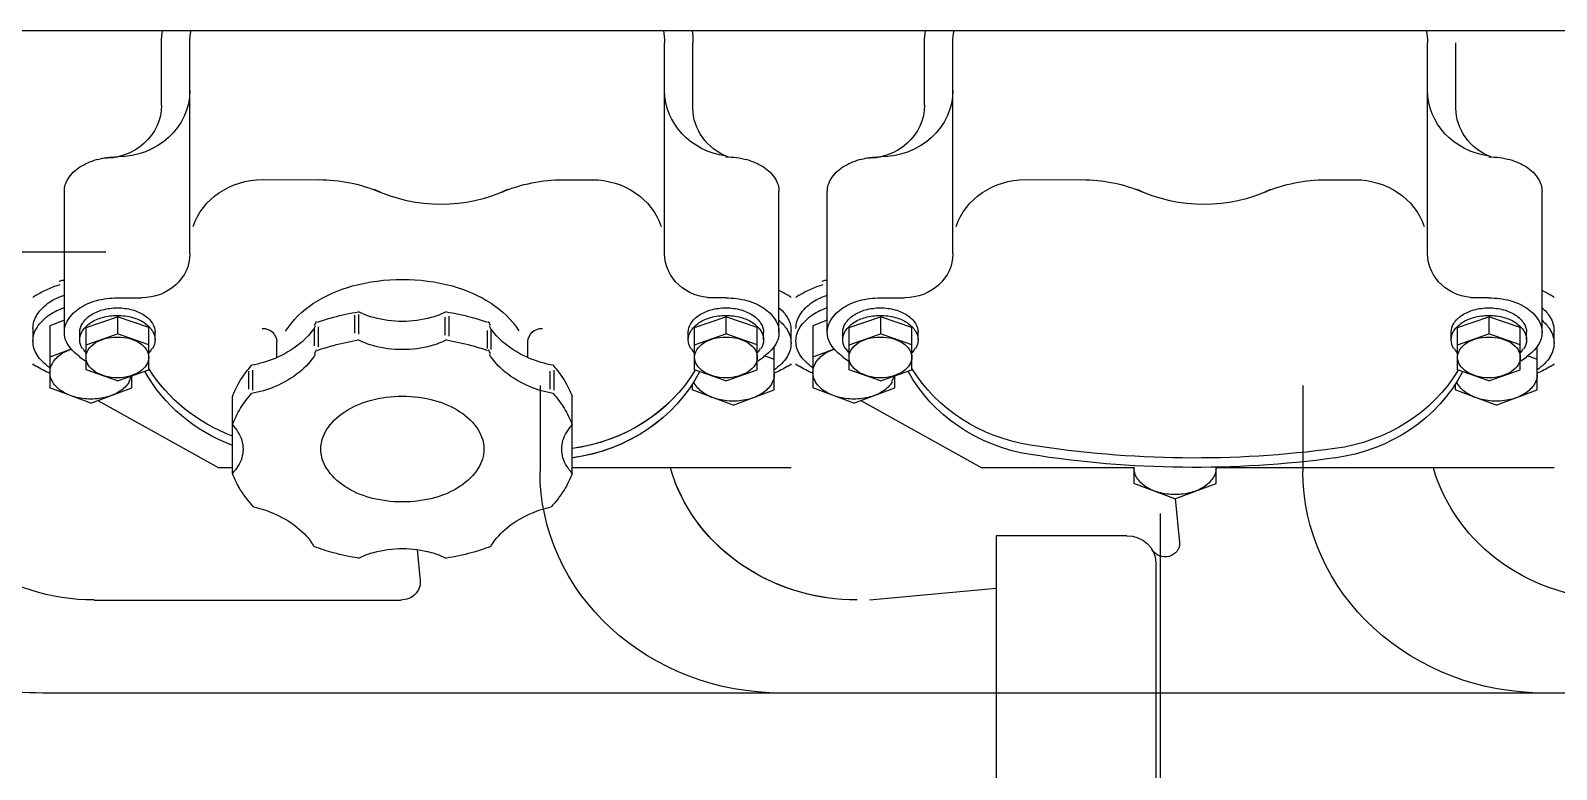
# Model space of a CAD drawing. Header units: millimetres. Extents: x -129 to 3172, y -143 to 919.
# Drawn here: x -51.6083 to -51.3007, y 34.4644 to 34.6133 of the extents above; entities that cross this region are included whole.
import ezdxf

# ---------------------------------------------------------------- set-up
doc = ezdxf.new("R2010")
doc.units = ezdxf.units.MM
doc.header["$LTSCALE"] = 0.1
doc.layers.add('E-GENERAL', color=8, linetype='Continuous')

# ---------------------------------------------------------------- blocks, each defined once
blk = doc.blocks.new('AUDIT_I_120515110311-0')
at = {"color": 0}
for points in [[(1.7255, -0.38755, -0.067154), (1.72849, -0.38911, -0.106756), (1.73116, -0.39202, -0.133256), (1.732, -0.39511, -0.133256), (1.73116, -0.39819, -0.106756), (1.72849, -0.40111, -0.002483), (1.72838, -0.40118, -0.071352)], [(1.7255, -0.38755, -0.067154), (1.72849, -0.38911, -0.106756), (1.73116, -0.39202, -0.133256), (1.732, -0.39511, -0.133256), (1.73116, -0.39819, -0.106756), (1.72849, -0.40111, -0.002483), (1.72838, -0.40118, -0.071352)], [(1.8835, -0.38755, -0.067154), (1.88649, -0.38911, -0.106756), (1.88916, -0.39202, -0.133256), (1.89, -0.39511, -0.133256), (1.88916, -0.39819, -0.106756), (1.88649, -0.40111, -0.002483), (1.88638, -0.40118, -0.071352)], [(1.59517, -0.40432, -0.033522), (1.59491, -0.40483, -0.106756), (1.59301, -0.4069, -0.082828), (1.59037, -0.40818, -0.071352), (1.587, -0.40866, -0.071352), (1.58363, -0.40818, -0.082828), (1.58099, -0.4069, -0.106756), (1.57909, -0.40483, -0.133256), (1.5785, -0.40265, -0.133256)], [(1.75317, -0.40432, -0.033522), (1.75291, -0.40483, -0.106756), (1.75101, -0.4069, -0.082828), (1.74837, -0.40818, -0.071352), (1.745, -0.40866, -0.071352), (1.74163, -0.40818, -0.082828), (1.73899, -0.4069, -0.106756), (1.73709, -0.40483, -0.133256), (1.7365, -0.40265, -0.133256)], [(1.75317, -0.40432, -0.033522), (1.75291, -0.40483, -0.106756), (1.75101, -0.4069, -0.082828), (1.74837, -0.40818, -0.071352), (1.745, -0.40866, -0.071352), (1.74163, -0.40818, -0.082828), (1.73899, -0.4069, -0.106756), (1.73709, -0.40483, -0.133256), (1.7365, -0.40265, -0.133256)], [(1.8465, -0.41859, -0.000156), (1.84649, -0.41859, -0.082828)], [(1.645, -0.42374, -0.010038), (1.645, -0.42357, -0.106756)], [(1.662, -0.42357, -0.010038), (1.662, -0.42374, -0.133256), (1.66141, -0.42593, -0.106756), (1.65951, -0.42799, -0.082828), (1.65687, -0.42927, -0.071352), (1.6535, -0.42975, -0.071352), (1.65013, -0.42927, -0.082828), (1.64749, -0.42799, -0.106756), (1.64559, -0.42593, -0.133256), (1.645, -0.42374, -0.133256)], [(1.662, -0.42357, -0.010038), (1.662, -0.42374, -0.133256), (1.66141, -0.42593, -0.106756), (1.65951, -0.42799, -0.082828), (1.65687, -0.42927, -0.071352), (1.6535, -0.42975, -0.071352), (1.65013, -0.42927, -0.082828), (1.64749, -0.42799, -0.106756), (1.64559, -0.42593, -0.133256), (1.645, -0.42374, -0.133256)], [(1.78268, -0.43253, -0.050299), (1.7867, -0.43391, -0.071352), (1.79174, -0.43716, -0.082828), (1.79504, -0.44116, -0.007482), (1.79521, -0.44146, -0.133256)], [(1.84432, -0.43253, 0.050299), (1.8403, -0.43391, 0.071352), (1.83526, -0.43716, 0.082828), (1.83196, -0.44116, 0.007482), (1.83179, -0.44146, 0.133256)]]:
    blk.add_lwpolyline(points, format="xyb", dxfattribs=at)
blk = doc.blocks.new('grupo electrogeno')
at = {"layer": 'E-GENERAL'}
for p, q in [((-163.48883, 150.86795), (-163.48883, 150.66081)), ((-163.52192, 150.6653), (-163.52192, 150.72959)), ((-163.4898, 150.67066), (-163.4898, 150.72423)), ((-163.16082, 150.697), (-163.71414, 150.697)), ((-163.13455, 150.697), (-163.71414, 150.697)), ((-163.70375, 150.67825), (-163.64192, 150.67825)), ((-163.52192, 150.6759), (-163.54747, 150.67825)), ((-163.63864, 150.66809), (-163.63805, 150.67437)), ((-163.48584, 150.65782), (-163.485, 150.66664)), ((-163.49564, 150.6653), (-163.52192, 150.6653)), ((-163.48591, 150.65784), (-163.49418, 150.65474)), ((-163.48591, 150.65784), (-163.49418, 150.65474)), ((-163.48591, 150.65784), (-163.47763, 150.65474)), ((-163.49418, 150.65149), (-163.49418, 150.65474)), ((-163.49418, 150.65149), (-163.49418, 150.65474)), ((-163.47763, 150.65474), (-163.47763, 150.65149)), ((-163.70299, 150.63805), (-163.67862, 150.65164)), ((-163.67586, 150.65164), (-163.67862, 150.65164)), ((-163.67586, 150.65164), (-163.67862, 150.65164)), ((-163.67586, 150.6527), (-163.67586, 150.63729)), ((-163.61389, 150.63502), (-163.61389, 150.65236)), ((-163.61389, 150.63502), (-163.61389, 150.65236)), ((-163.61389, 150.63502), (-163.61389, 150.65236)), ((-163.6074, 150.6527), (-163.6074, 150.63729)), ((-163.56328, 150.65164), (-163.6074, 150.65164)), ((-163.56328, 150.65164), (-163.6074, 150.65164)), ((-163.54921, 150.63805), (-163.52484, 150.65164)), ((-163.54921, 150.63805), (-163.52484, 150.65164)), ((-163.49418, 150.65164), (-163.52484, 150.65164)), ((-163.49418, 150.65164), (-163.52484, 150.65164)), ((-163.4095, 150.65164), (-163.47763, 150.65164)), ((-163.46011, 150.63502), (-163.46011, 150.65236)), ((-163.61389, 150.63502), (-163.61389, 150.64789)), ((-163.70441, 150.63858), (-163.71268, 150.63548)), ((-163.70441, 150.63858), (-163.69614, 150.63548)), ((-163.57496, 150.63901), (-163.58324, 150.63591)), ((-163.57496, 150.63901), (-163.58324, 150.63591)), ((-163.57496, 150.63901), (-163.56669, 150.63591)), ((-163.57496, 150.63901), (-163.56669, 150.63591)), ((-163.55063, 150.63858), (-163.5589, 150.63548)), ((-163.55063, 150.63858), (-163.5589, 150.63548)), ((-163.55063, 150.63858), (-163.54236, 150.63548)), ((-163.55063, 150.63858), (-163.54236, 150.63548)), ((-163.42118, 150.63901), (-163.42945, 150.63591)), ((-163.42118, 150.63901), (-163.41291, 150.63591)), ((-163.71268, 150.62297), (-163.71268, 150.63548)), ((-163.69614, 150.63548), (-163.69614, 150.63307)), ((-163.67257, 150.63575), (-163.67257, 150.63212)), ((-163.67178, 150.63594), (-163.67178, 150.63194)), ((-163.61182, 150.63575), (-163.61182, 150.63212)), ((-163.61103, 150.63594), (-163.61103, 150.63194)), ((-163.58324, 150.6348), (-163.58324, 150.63591)), ((-163.58324, 150.6348), (-163.58324, 150.63591)), ((-163.56669, 150.63591), (-163.56669, 150.62716)), ((-163.56669, 150.63591), (-163.56669, 150.62716)), ((-163.5589, 150.62297), (-163.5589, 150.63548)), ((-163.5589, 150.62297), (-163.5589, 150.63548)), ((-163.54236, 150.63548), (-163.54236, 150.63307)), ((-163.54236, 150.63548), (-163.54236, 150.63307)), ((-163.42945, 150.6348), (-163.42945, 150.63591)), ((-163.41291, 150.63591), (-163.41291, 150.62716)), ((-163.69906, 150.63409), (-163.70538, 150.63188)), ((-163.69906, 150.63409), (-163.69273, 150.63188)), ((-163.57642, 150.63409), (-163.58275, 150.63188)), ((-163.57642, 150.63409), (-163.58275, 150.63188)), ((-163.57642, 150.63409), (-163.5701, 150.63188)), ((-163.57642, 150.63409), (-163.5701, 150.63188)), ((-163.54528, 150.63409), (-163.5516, 150.63188)), ((-163.54528, 150.63409), (-163.5516, 150.63188)), ((-163.54528, 150.63409), (-163.53895, 150.63188)), ((-163.54528, 150.63409), (-163.53895, 150.63188)), ((-163.42264, 150.63409), (-163.42897, 150.63188)), ((-163.42264, 150.63409), (-163.41631, 150.63188)), ((-163.70839, 150.62768), (-163.71268, 150.62929)), ((-163.70538, 150.63188), (-163.70538, 150.62335)), ((-163.69273, 150.63188), (-163.69273, 150.62335)), ((-163.66694, 150.6294), (-163.66694, 150.62618)), ((-163.61633, 150.6294), (-163.61633, 150.62618)), ((-163.58275, 150.63188), (-163.58275, 150.62335)), ((-163.58275, 150.63188), (-163.58275, 150.62335)), ((-163.5701, 150.63188), (-163.5701, 150.62335)), ((-163.5701, 150.63188), (-163.5701, 150.62335)), ((-163.56856, 150.62901), (-163.56669, 150.62971)), ((-163.56856, 150.62901), (-163.56669, 150.62971)), ((-163.5546, 150.62768), (-163.5589, 150.62929)), ((-163.5546, 150.62768), (-163.5589, 150.62929)), ((-163.5516, 150.63188), (-163.5516, 150.62335)), ((-163.5516, 150.63188), (-163.5516, 150.62335)), ((-163.53895, 150.63188), (-163.53895, 150.62335)), ((-163.53895, 150.63188), (-163.53895, 150.62335)), ((-163.42897, 150.63188), (-163.42897, 150.62335)), ((-163.41631, 150.63188), (-163.41631, 150.62335)), ((-163.41477, 150.62901), (-163.41291, 150.62971)), ((-163.71609, 150.62355), (-163.71609, 150.62607)), ((-163.70665, 150.62582), (-163.70665, 150.6243)), ((-163.70538, 150.62683), (-163.69906, 150.62462)), ((-163.69273, 150.62683), (-163.69906, 150.62462)), ((-163.69273, 150.62607), (-163.69273, 150.62355)), ((-163.69147, 150.62582), (-163.69147, 150.6243)), ((-163.65931, 150.62704), (-163.65931, 150.62341)), ((-163.65852, 150.62722), (-163.65852, 150.62323)), ((-163.62449, 150.62758), (-163.62449, 150.62395)), ((-163.6237, 150.62777), (-163.6237, 150.62378)), ((-163.58401, 150.62582), (-163.58401, 150.6243)), ((-163.58401, 150.62582), (-163.58401, 150.6243)), ((-163.58275, 150.62683), (-163.57642, 150.62462)), ((-163.58275, 150.62683), (-163.57642, 150.62462)), ((-163.5701, 150.62683), (-163.57642, 150.62462)), ((-163.5701, 150.62683), (-163.57642, 150.62462)), ((-163.56883, 150.62582), (-163.56883, 150.6243)), ((-163.56883, 150.62582), (-163.56883, 150.6243)), ((-163.56328, 150.6265), (-163.56328, 150.62397)), ((-163.56328, 150.6265), (-163.56328, 150.62397)), ((-163.55287, 150.62582), (-163.55287, 150.6243)), ((-163.55287, 150.62582), (-163.55287, 150.6243)), ((-163.5516, 150.62683), (-163.54528, 150.62462)), ((-163.5516, 150.62683), (-163.54528, 150.62462)), ((-163.53895, 150.62683), (-163.54528, 150.62462)), ((-163.53895, 150.62683), (-163.54528, 150.62462)), ((-163.53895, 150.62607), (-163.53895, 150.62355)), ((-163.53895, 150.62607), (-163.53895, 150.62355)), ((-163.53768, 150.62582), (-163.53768, 150.6243)), ((-163.53768, 150.62582), (-163.53768, 150.6243)), ((-163.43023, 150.62582), (-163.43023, 150.6243)), ((-163.42897, 150.62683), (-163.42264, 150.62462)), ((-163.41631, 150.62683), (-163.42264, 150.62462)), ((-163.41505, 150.62582), (-163.41505, 150.6243)), ((-163.4095, 150.6265), (-163.4095, 150.62397)), ((-163.70976, 150.62188), (-163.71268, 150.62297)), ((-163.70976, 150.6243), (-163.70976, 150.5959)), ((-163.70538, 150.62335), (-163.69906, 150.62115)), ((-163.69906, 150.62115), (-163.69906, 150.62462)), ((-163.69273, 150.62335), (-163.69906, 150.62115)), ((-163.6512, 150.6245), (-163.6512, 150.62087)), ((-163.65041, 150.62468), (-163.65041, 150.62069)), ((-163.633, 150.62486), (-163.633, 150.62123)), ((-163.63221, 150.62505), (-163.63221, 150.62105)), ((-163.58324, 150.6234), (-163.58324, 150.62368)), ((-163.58324, 150.6234), (-163.58324, 150.62368)), ((-163.58275, 150.62335), (-163.57642, 150.62115)), ((-163.58275, 150.62335), (-163.57642, 150.62115)), ((-163.57642, 150.62115), (-163.57642, 150.62462)), ((-163.57642, 150.62115), (-163.57642, 150.62462)), ((-163.5701, 150.62335), (-163.57642, 150.62115)), ((-163.5701, 150.62335), (-163.57642, 150.62115)), ((-163.56572, 150.6243), (-163.56572, 150.5959)), ((-163.56572, 150.6243), (-163.56572, 150.5959)), ((-163.55598, 150.62188), (-163.5589, 150.62297)), ((-163.55598, 150.62188), (-163.5589, 150.62297)), ((-163.55598, 150.6243), (-163.55598, 150.5959)), ((-163.55598, 150.6243), (-163.55598, 150.5959)), ((-163.5516, 150.62335), (-163.54528, 150.62115)), ((-163.5516, 150.62335), (-163.54528, 150.62115)), ((-163.54528, 150.62115), (-163.54528, 150.62462)), ((-163.54528, 150.62115), (-163.54528, 150.62462)), ((-163.53895, 150.62335), (-163.54528, 150.62115)), ((-163.53895, 150.62335), (-163.54528, 150.62115)), ((-163.42945, 150.6234), (-163.42945, 150.62368)), ((-163.42897, 150.62335), (-163.42264, 150.62115)), ((-163.42264, 150.62115), (-163.42264, 150.62462)), ((-163.41631, 150.62335), (-163.42264, 150.62115)), ((-163.41193, 150.6243), (-163.41193, 150.5959)), ((-163.69906, 150.61736), (-163.6979, 150.61736)), ((-163.69906, 150.61736), (-163.69419, 150.61736)), ((-163.57642, 150.61736), (-163.58015, 150.61736)), ((-163.57642, 150.61736), (-163.58015, 150.61736)), ((-163.57642, 150.61736), (-163.57905, 150.61736)), ((-163.57642, 150.61736), (-163.57905, 150.61736)), ((-163.57642, 150.61736), (-163.57753, 150.61736)), ((-163.57642, 150.61736), (-163.57753, 150.61736)), ((-163.54528, 150.61736), (-163.54412, 150.61736)), ((-163.54528, 150.61736), (-163.54041, 150.61736)), ((-163.54528, 150.61736), (-163.54041, 150.61736)), ((-163.54528, 150.61736), (-163.54412, 150.61736)), ((-163.42264, 150.61736), (-163.42637, 150.61736)), ((-163.42264, 150.61736), (-163.42527, 150.61736)), ((-163.42264, 150.61736), (-163.42375, 150.61736)), ((-163.70139, 150.60812), (-163.83799, 150.60812)), ((-163.68446, 150.60843), (-163.68446, 150.56591)), ((-163.58878, 150.60843), (-163.58878, 150.56593)), ((-163.58878, 150.60843), (-163.58878, 150.56593)), ((-163.53068, 150.60843), (-163.53068, 150.56591)), ((-163.53068, 150.60843), (-163.53068, 150.56591)), ((-163.435, 150.60843), (-163.435, 150.56593)), ((-163.66985, 150.59353), (-163.65848, 150.59354)), ((-163.60923, 150.59355), (-163.60338, 150.59355)), ((-163.60923, 150.59355), (-163.60338, 150.59355)), ((-163.51607, 150.59353), (-163.5047, 150.59354)), ((-163.51607, 150.59353), (-163.5047, 150.59354)), ((-163.45545, 150.59355), (-163.4496, 150.59355)), ((-163.69017, 150.57855), (-163.69017, 150.56591)), ((-163.58307, 150.57912), (-163.58307, 150.56593)), ((-163.58307, 150.57912), (-163.58307, 150.56593)), ((-163.53639, 150.57855), (-163.53639, 150.56591)), ((-163.53639, 150.57855), (-163.53639, 150.56591)), ((-163.42929, 150.57912), (-163.42929, 150.56593)), ((-163.74237, 150.56348), (-163.29952, 150.56348))]:
    blk.add_line(p, q, dxfattribs=at)
for centre, major_axis, ratio, start_param, end_param in [((-163.71414, 150.64789), (0.05353, 0), 0.91735, 1.570796, 3.141593), ((-163.56523, 150.65236), (0.04866, 0), 0.91735, 1.570796, 3.141593), ((-163.56523, 150.65236), (0.04866, 0), 0.91735, 1.570796, 3.141593), ((-163.56523, 150.65236), (0.04866, 0), 0.91735, 1.570796, 3.141593), ((-163.41145, 150.65236), (0.04866, 0), 0.91735, 1.570796, 3.141593), ((-163.70375, 150.64253), (-0.03893, 0), 0.91735, -1.570796, -0.257891), ((-163.64192, 150.67468), (0.00389, 0), 0.91735, -0.087266, 1.570796), ((-163.54997, 150.64253), (-0.03893, 0), 0.91735, -1.570796, -0.349066), ((-163.39618, 150.64253), (-0.03893, 0), 0.91735, -1.570796, -0.257891), ((-163.54997, 150.64253), (0.03893, 0), 0.91735, 1.675555, 2.883702), ((-163.64163, 150.62526), (-0.04938, 0), 0.91735, -1.390106, -1.285872), ((-163.64311, 150.68214), (0.01532, 0), 0.91735, 4.208546, 4.427465), ((-163.64016, 150.68214), (-0.01532, 0), 0.91735, 1.85572, 2.074639), ((-163.64163, 150.62526), (0.04938, 0), 0.91735, 1.285872, 1.390106), ((-163.49564, 150.67066), (0.00584, 0), 0.91735, 4.712389, 6.283185), ((-163.48791, 150.66688), (-0.00292, 0), 0.91735, 3.054326, 5.792948), ((-163.64518, 150.63636), (-0.03678, 0), 0.91735, -1.285872, -1.172709), ((-163.64163, 150.68676), (-0.02058, 0), 0.91735, 1.285872, 1.570796), ((-163.64163, 150.68676), (0.02058, 0), 0.91735, -1.570796, -1.285872), ((-163.63809, 150.63636), (0.03678, 0), 0.91735, 1.172709, 1.285872), ((-163.65059, 150.64339), (0.02739, 0), 0.91735, 2.44626, 2.61169), ((-163.64329, 150.64246), (-0.01724, 0), 0.91735, -1.285872, -0.955317), ((-163.64163, 150.63726), (0.02315, 0), 0.91735, 1.570796, 1.85572), ((-163.64163, 150.63726), (-0.02315, 0), 0.91735, 4.427465, 4.712389), ((-163.63997, 150.64246), (0.01724, 0), 0.91735, 0.955317, 1.285872), ((-163.63267, 150.64339), (0.02739, 0), 0.91735, 0.529903, 0.695332), ((-163.65887, 150.64784), (0.0178, 0), 0.91735, 2.61169, 2.839078), ((-163.64583, 150.64575), (0.01284, 0), 0.91735, 2.186276, 2.61169), ((-163.63743, 150.64575), (-0.01284, 0), 0.91735, 3.671495, 4.096909), ((-163.6244, 150.64784), (0.0178, 0), 0.91735, 0.302515, 0.529903), ((-163.68462, 150.64598), (0.01141, 0), 0.91735, 0.529903, 0.696645), ((-163.68117, 150.64784), (0.00742, 0), 0.91735, 0, 0.529903), ((-163.64971, 150.64784), (0.00835, 0), 0.91735, 2.61169, 3.141593), ((-163.63355, 150.64784), (-0.00835, 0), 0.91735, 3.141593, 3.671495), ((-163.6021, 150.64784), (0.00742, 0), 0.91735, 2.61169, 3.141593), ((-163.59865, 150.64598), (-0.01141, 0), 0.91735, -0.696645, -0.529903), ((-163.48201, 150.47295), (-0.19466, 0), 0.91735, 4.566417, 4.882911), ((-163.48201, 150.47295), (-0.19466, 0), 0.91735, 4.566417, 4.882911), ((-163.48201, 150.47106), (0.19466, 0), 0.91735, 1.424824, 1.741318), ((-163.48201, 150.47106), (0.19466, 0), 0.91735, 1.424824, 1.741318), ((-163.68117, 150.64784), (-0.00742, 0), 0.91735, 2.61169, 3.141593), ((-163.64971, 150.64784), (0.00835, 0), 0.91735, 3.141593, 3.671495), ((-163.63355, 150.64784), (0.00835, 0), 0.91735, -0.529903, 0), ((-163.6021, 150.64784), (-0.00742, 0), 0.91735, 0, 0.529903), ((-163.61243, 150.61871), (0.03407, 0), 0.91735, 0.447716, 1.424824), ((-163.61243, 150.61681), (0.03407, 0), 0.91735, 0.504725, 1.424824), ((-163.61243, 150.61871), (-0.03407, 0), 0.91735, 3.589308, 4.56415), ((-163.61243, 150.61681), (0.03407, 0), 0.91735, 0.504725, 1.422558), ((-163.50926, 150.61814), (-0.03407, 0), 0.91735, -1.400274, -0.464833), ((-163.50926, 150.61814), (-0.03407, 0), 0.91735, -1.400274, -0.464833), ((-163.45865, 150.61871), (0.03407, 0), 0.91735, 0.447716, 1.424824), ((-163.45865, 150.61681), (0.03407, 0), 0.91735, 0.504725, 1.424824), ((-163.66305, 150.61814), (0.03407, 0), 0.91735, 1.956561, 2.676759), ((-163.66305, 150.61624), (-0.03407, 0), 0.91735, -1.185032, -0.512689), ((-163.68462, 150.64969), (-0.01141, 0), 0.91735, 2.444948, 2.61169), ((-163.59865, 150.64969), (0.01141, 0), 0.91735, 3.671495, 3.838237), ((-163.50926, 150.61624), (0.03407, 0), 0.91735, 1.741318, 2.628904), ((-163.50926, 150.61624), (0.03407, 0), 0.91735, 1.741318, 2.628904), ((-163.65887, 150.64784), (0.0178, 0), 0.91735, 3.444108, 3.671495), ((-163.64583, 150.64992), (-0.01284, 0), 0.91735, 0.529903, 0.955317), ((-163.63743, 150.64992), (0.01284, 0), 0.91735, -0.955317, -0.529903), ((-163.6244, 150.64784), (-0.0178, 0), 0.91735, 2.61169, 2.839078), ((-163.65059, 150.65228), (0.02739, 0), 0.91735, 3.671495, 3.814597), ((-163.64329, 150.65322), (0.01724, 0), 0.91735, 4.096909, 4.427465), ((-163.63997, 150.65322), (-0.01724, 0), 0.91735, 1.85572, 2.186276), ((-163.63267, 150.65228), (-0.02739, 0), 0.91735, 2.468588, 2.61169), ((-163.70653, 150.63134), (0.00647, 0), 0.91735, 2.186276, 2.61169), ((-163.70525, 150.62968), (-0.00868, 0), 0.91735, -1.285872, -0.955317), ((-163.70441, 150.62706), (0.01166, 0), 0.91735, 1.570796, 1.85572), ((-163.70441, 150.62706), (0.01166, 0), 0.91735, 1.285872, 1.570796), ((-163.70357, 150.62968), (0.00868, 0), 0.91735, 0.955317, 1.285872), ((-163.7023, 150.63134), (0.00647, 0), 0.91735, 0.529903, 0.955317), ((-163.65887, 150.64216), (-0.0178, 0), 0.91735, 0.302515, 0.529903), ((-163.67587, 150.61808), (-0.02058, 0), 0.91735, 4.282058, 4.523719), ((-163.67587, 150.61808), (-0.02058, 0), 0.91735, 3.997134, 4.282058), ((-163.64163, 150.65842), (-0.02315, 0), 0.91735, 1.285872, 1.570796), ((-163.64163, 150.65842), (0.02315, 0), 0.91735, 4.712389, 4.997313), ((-163.60739, 150.61808), (0.02058, 0), 0.91735, 2.001127, 2.286051), ((-163.60739, 150.61808), (-0.02058, 0), 0.91735, -1.382127, -1.140466), ((-163.6244, 150.64216), (0.0178, 0), 0.91735, -0.529903, -0.302515), ((-163.55275, 150.63134), (-0.00647, 0), 0.91735, -0.955317, -0.529903), ((-163.55275, 150.63134), (-0.00647, 0), 0.91735, -0.955317, -0.529903), ((-163.55147, 150.62968), (-0.00868, 0), 0.91735, -1.285872, -0.955317), ((-163.55147, 150.62968), (-0.00868, 0), 0.91735, -1.285872, -0.955317), ((-163.55063, 150.62706), (-0.01166, 0), 0.91735, 4.712389, 4.997313), ((-163.55063, 150.62706), (-0.01166, 0), 0.91735, 4.712389, 4.997313), ((-163.55063, 150.62706), (0.01166, 0), 0.91735, 1.285872, 1.570796), ((-163.55063, 150.62706), (0.01166, 0), 0.91735, 1.285872, 1.570796), ((-163.54979, 150.62968), (0.00868, 0), 0.91735, 0.955317, 1.285872), ((-163.54979, 150.62968), (0.00868, 0), 0.91735, 0.955317, 1.285872), ((-163.54851, 150.63134), (0.00647, 0), 0.91735, 0.529903, 0.955317), ((-163.54851, 150.63134), (0.00647, 0), 0.91735, 0.529903, 0.955317), ((-163.70599, 150.61887), (-0.01634, 0), 0.91735, -1.148812, -0.955317), ((-163.70848, 150.63239), (-0.0042, 0), 0.91735, -0.529903, 0), ((-163.70848, 150.63239), (0.0042, 0), 0.91735, 3.141593, 3.671495), ((-163.70068, 150.62855), (-0.00495, 0), 0.91735, -0.955317, -0.529903), ((-163.6997, 150.62728), (0.00664, 0), 0.91735, 1.85572, 2.186276), ((-163.69906, 150.62528), (0.00892, 0), 0.91735, 1.570796, 1.85572), ((-163.69906, 150.62528), (-0.00892, 0), 0.91735, 4.427465, 4.712389), ((-163.70034, 150.63239), (0.00284, 0.00284), 1, 5.66703, 5.990883), ((-163.69842, 150.62728), (-0.00664, 0), 0.91735, 4.096909, 4.427465), ((-163.69744, 150.62855), (0.00495, 0), 0.91735, 0.529903, 0.955317), ((-163.65059, 150.6466), (-0.02739, 0), 0.91735, 0.529903, 0.673004), ((-163.67243, 150.62172), (-0.01532, 0), 0.91735, 3.666579, 3.997134), ((-163.61084, 150.62172), (-0.01532, 0), 0.91735, -0.855542, -0.524986), ((-163.63267, 150.6466), (0.02739, 0), 0.91735, -0.673004, -0.529903), ((-163.57804, 150.62855), (-0.00495, 0), 0.91735, -0.955317, -0.529903), ((-163.57804, 150.62855), (-0.00495, 0), 0.91735, -0.955317, -0.529903), ((-163.57706, 150.62728), (0.00664, 0), 0.91735, 1.85572, 2.186276), ((-163.57706, 150.62728), (0.00664, 0), 0.91735, 1.85572, 2.186276), ((-163.57642, 150.62528), (0.00892, 0), 0.91735, 1.570796, 1.85572), ((-163.57642, 150.62528), (0.00892, 0), 0.91735, 1.570796, 1.85572), ((-163.57642, 150.62528), (-0.00892, 0), 0.91735, 4.427465, 4.712389), ((-163.57642, 150.62528), (-0.00892, 0), 0.91735, 4.427465, 4.712389), ((-163.57578, 150.62728), (-0.00664, 0), 0.91735, 4.096909, 4.427465), ((-163.57578, 150.62728), (-0.00664, 0), 0.91735, 4.096909, 4.427465), ((-163.5748, 150.62855), (0.00495, 0), 0.91735, 0.529903, 0.955317), ((-163.5748, 150.62855), (0.00495, 0), 0.91735, 0.529903, 0.955317), ((-163.57339, 150.61887), (0.01634, 0), 0.91735, 0.955317, 1.149191), ((-163.57339, 150.61887), (0.01634, 0), 0.91735, 0.955317, 1.149191), ((-163.5522, 150.61887), (-0.01634, 0), 0.91735, -1.148812, -0.955317), ((-163.5522, 150.61887), (-0.01634, 0), 0.91735, -1.148812, -0.955317), ((-163.5547, 150.63239), (0.0042, 0), 0.91735, 2.61169, 3.141593), ((-163.5547, 150.63239), (0.0042, 0), 0.91735, 2.61169, 3.141593), ((-163.5547, 150.63239), (-0.0042, 0), 0.91735, 0, 0.529903), ((-163.5547, 150.63239), (-0.0042, 0), 0.91735, 0, 0.529903), ((-163.54689, 150.62855), (-0.00495, 0), 0.91735, -0.955317, -0.529903), ((-163.54689, 150.62855), (-0.00495, 0), 0.91735, -0.955317, -0.529903), ((-163.54592, 150.62728), (0.00664, 0), 0.91735, 1.85572, 2.186276), ((-163.54592, 150.62728), (0.00664, 0), 0.91735, 1.85572, 2.186276), ((-163.54528, 150.62528), (-0.00892, 0), 0.91735, -1.570796, -1.285872), ((-163.54528, 150.62528), (-0.00892, 0), 0.91735, -1.570796, -1.285872), ((-163.54528, 150.62528), (-0.00892, 0), 0.91735, 4.427465, 4.712389), ((-163.54528, 150.62528), (-0.00892, 0), 0.91735, 4.427465, 4.712389), ((-163.54656, 150.63239), (0.00284, 0.00284), 1, 5.66703, 5.990883), ((-163.54656, 150.63239), (0.00284, 0.00284), 1, 5.66703, 5.990883), ((-163.54464, 150.62728), (-0.00664, 0), 0.91735, 4.096909, 4.427465), ((-163.54464, 150.62728), (-0.00664, 0), 0.91735, 4.096909, 4.427465), ((-163.54366, 150.62855), (0.00495, 0), 0.91735, 0.529903, 0.955317), ((-163.54366, 150.62855), (0.00495, 0), 0.91735, 0.529903, 0.955317), ((-163.42426, 150.62855), (0.00495, 0), 0.91735, 2.186276, 2.61169), ((-163.42328, 150.62728), (0.00664, 0), 0.91735, 1.85572, 2.186276), ((-163.42264, 150.62528), (-0.00892, 0), 0.91735, -1.570796, -1.285872), ((-163.42264, 150.62528), (0.00892, 0), 0.91735, 1.285872, 1.570796), ((-163.422, 150.62728), (-0.00664, 0), 0.91735, 4.096909, 4.427465), ((-163.42102, 150.62855), (-0.00495, 0), 0.91735, 3.671495, 4.096909), ((-163.41961, 150.61887), (-0.01634, 0), 0.91735, 4.096909, 4.290783), ((-163.70839, 150.62199), (0.00823, 0.00823), 1, 1.442088, 1.512379), ((-163.70653, 150.63344), (-0.00647, 0), 0.91735, 0.529903, 0.955317), ((-163.7018, 150.62294), (0.00837, 0), 0.91735, 2.186276, 2.61169), ((-163.70014, 150.6208), (0.0076, 0.0076), 1, 1.30734, 1.442088), ((-163.70217, 150.62935), (0.00321, 0), 0.91735, 2.61169, 3.141593), ((-163.70217, 150.62935), (0.00321, 0), 0.91735, 3.141593, 3.671495), ((-163.69595, 150.62935), (-0.00321, 0), 0.91735, 3.141593, 3.671495), ((-163.69595, 150.62935), (-0.00321, 0), 0.91735, 2.61169, 3.141593), ((-163.67587, 150.6124), (-0.02058, 0), 0.91735, 4.282058, 4.523719), ((-163.67587, 150.6124), (0.02058, 0), 0.91735, 0.855542, 1.140466), ((-163.60739, 150.6124), (-0.02058, 0), 0.91735, -1.140466, -0.855542), ((-163.60739, 150.6124), (-0.02058, 0), 0.91735, -1.382127, -1.140466), ((-163.57953, 150.62935), (0.00321, 0), 0.91735, 2.61169, 3.141593), ((-163.57953, 150.62935), (0.00321, 0), 0.91735, 2.61169, 3.141593), ((-163.57953, 150.62935), (0.00321, 0), 0.91735, 3.141593, 3.671495), ((-163.57953, 150.62935), (0.00321, 0), 0.91735, 3.141593, 3.671495), ((-163.57331, 150.62935), (-0.00321, 0), 0.91735, 3.141593, 3.671495), ((-163.57331, 150.62935), (-0.00321, 0), 0.91735, 3.141593, 3.671495), ((-163.57331, 150.62935), (0.00321, 0), 0.91735, -0.529903, 0), ((-163.57331, 150.62935), (0.00321, 0), 0.91735, -0.529903, 0), ((-163.57534, 150.6208), (-0.0076, 0.0076), 1, -1.442088, -1.30734), ((-163.57534, 150.6208), (-0.0076, 0.0076), 1, -1.442088, -1.30734), ((-163.57368, 150.62294), (-0.00837, 0), 0.91735, 3.671495, 4.096909), ((-163.57368, 150.62294), (-0.00837, 0), 0.91735, 3.671495, 4.096909), ((-163.57198, 150.62501), (0.00913, 0), 0.91735, 0.529903, 0.953394), ((-163.57198, 150.62501), (0.00913, 0), 0.91735, 0.529903, 0.953394), ((-163.56922, 150.6265), (-0.00593, 0), 0.91735, 3.141593, 3.671495), ((-163.56922, 150.6265), (-0.00593, 0), 0.91735, 3.141593, 3.671495), ((-163.57098, 150.62199), (-0.00823, 0.00823), 1, -1.512379, -1.442088), ((-163.57098, 150.62199), (-0.00823, 0.00823), 1, -1.512379, -1.442088), ((-163.55461, 150.62199), (0.00823, 0.00823), 1, 1.442088, 1.512379), ((-163.55461, 150.62199), (0.00823, 0.00823), 1, 1.442088, 1.512379), ((-163.55275, 150.63344), (0.00647, 0), 0.91735, 3.671495, 4.096909), ((-163.55275, 150.63344), (0.00647, 0), 0.91735, 3.671495, 4.096909), ((-163.54801, 150.62294), (0.00837, 0), 0.91735, 2.186276, 2.61169), ((-163.54801, 150.62294), (0.00837, 0), 0.91735, 2.186276, 2.61169), ((-163.54636, 150.6208), (-0.0076, 0.0076), 1, -0.263456, -0.128708), ((-163.54636, 150.6208), (-0.0076, 0.0076), 1, -0.263456, -0.128708), ((-163.54839, 150.62935), (0.00321, 0), 0.91735, 2.61169, 3.141593), ((-163.54839, 150.62935), (0.00321, 0), 0.91735, 2.61169, 3.141593), ((-163.54839, 150.62935), (0.00321, 0), 0.91735, 3.141593, 3.671495), ((-163.54839, 150.62935), (0.00321, 0), 0.91735, 3.141593, 3.671495), ((-163.54216, 150.62935), (-0.00321, 0), 0.91735, 3.141593, 3.671495), ((-163.54216, 150.62935), (-0.00321, 0), 0.91735, 3.141593, 3.671495), ((-163.54216, 150.62935), (-0.00321, 0), 0.91735, 2.61169, 3.141593), ((-163.54216, 150.62935), (-0.00321, 0), 0.91735, 2.61169, 3.141593), ((-163.42575, 150.62935), (0.00321, 0), 0.91735, 2.61169, 3.141593), ((-163.42575, 150.62935), (0.00321, 0), 0.91735, 3.141593, 3.671495), ((-163.41953, 150.62935), (-0.00321, 0), 0.91735, 3.141593, 3.671495), ((-163.41953, 150.62935), (-0.00321, 0), 0.91735, 2.61169, 3.141593), ((-163.42156, 150.6208), (-0.0076, 0.0076), 1, -1.442088, -1.30734), ((-163.4199, 150.62294), (-0.00837, 0), 0.91735, 3.671495, 4.096909), ((-163.41819, 150.62501), (0.00913, 0), 0.91735, 0.529903, 0.953394), ((-163.41544, 150.6265), (0.00593, 0), 0.91735, 0, 0.529903), ((-163.4172, 150.62199), (-0.00823, 0.00823), 1, -1.512379, -1.442088), ((-163.70525, 150.6351), (0.00868, 0), 0.91735, 4.096909, 4.341913), ((-163.70432, 150.6243), (0.00544, 0), 0.91735, 2.61169, 3.141593), ((-163.70279, 150.62582), (-0.00386, 0), 0.91735, -0.529903, 0), ((-163.70279, 150.62582), (0.00386, 0), 0.91735, 3.141593, 3.671495), ((-163.701, 150.62486), (0.00401, 0.00401), 1, 1.635211, 1.863099), ((-163.70068, 150.63016), (0.00495, 0), 0.91735, 3.671495, 4.096909), ((-163.6997, 150.63142), (-0.00664, 0), 0.91735, 0.955317, 1.285872), ((-163.69842, 150.63142), (0.00664, 0), 0.91735, -1.285872, -0.955317), ((-163.69744, 150.63016), (0.00495, 0), 0.91735, -0.955317, -0.529903), ((-163.69712, 150.62486), (-0.00401, 0.00401), 1, 4.420087, 4.647975), ((-163.69532, 150.62582), (-0.00386, 0), 0.91735, 3.141593, 3.671495), ((-163.69532, 150.62582), (0.00386, 0), 0.91735, -0.529903, 0), ((-163.66986, 150.62618), (0.00292, 0), 0.91735, 4.712389, 6.283185), ((-163.67243, 150.61604), (0.01532, 0), 0.91735, 0.524986, 0.855542), ((-163.66905, 150.62351), (0.00772, 0.00772), 1, 5.901956, 5.986184), ((-163.64518, 150.65931), (-0.03678, 0), 0.91735, 1.19422, 1.285872), ((-163.64163, 150.67041), (0.04938, 0), 0.91735, 4.427465, 4.531699), ((-163.64311, 150.61354), (0.01532, 0), 0.91735, 1.85572, 2.074639), ((-163.64163, 150.60891), (0.02058, 0), 0.91735, 1.570796, 1.85572), ((-163.64163, 150.60891), (-0.02058, 0), 0.91735, 4.427465, 4.712389), ((-163.64016, 150.61354), (-0.01532, 0), 0.91735, 4.208546, 4.427465), ((-163.64163, 150.67041), (-0.04938, 0), 0.91735, 1.751486, 1.85572), ((-163.63809, 150.65931), (-0.03678, 0), 0.91735, 1.85572, 1.947372), ((-163.61422, 150.62351), (-0.00772, 0.00772), 1, 0.297001, 0.381229), ((-163.61084, 150.61604), (-0.01532, 0), 0.91735, -0.855542, -0.524986), ((-163.61341, 150.62618), (-0.00292, 0), 0.91735, 0, 1.570796), ((-163.58016, 150.62582), (0.00386, 0), 0.91735, 2.61169, 3.141593), ((-163.58016, 150.62582), (0.00386, 0), 0.91735, 2.61169, 3.141593), ((-163.58016, 150.62582), (-0.00386, 0), 0.91735, 0, 0.529903), ((-163.58016, 150.62582), (-0.00386, 0), 0.91735, 0, 0.529903), ((-163.57836, 150.62486), (0.00401, 0.00401), 1, 1.635211, 1.863099), ((-163.57836, 150.62486), (0.00401, 0.00401), 1, 1.635211, 1.863099), ((-163.57804, 150.63016), (-0.00495, 0), 0.91735, 0.529903, 0.955317), ((-163.57804, 150.63016), (-0.00495, 0), 0.91735, 0.529903, 0.955317), ((-163.57706, 150.63142), (-0.00664, 0), 0.91735, 0.955317, 1.285872), ((-163.57706, 150.63142), (-0.00664, 0), 0.91735, 0.955317, 1.285872), ((-163.57578, 150.63142), (0.00664, 0), 0.91735, -1.285872, -0.955317), ((-163.57578, 150.63142), (0.00664, 0), 0.91735, -1.285872, -0.955317), ((-163.5748, 150.63016), (-0.00495, 0), 0.91735, 2.186276, 2.61169), ((-163.5748, 150.63016), (-0.00495, 0), 0.91735, 2.186276, 2.61169), ((-163.57448, 150.62486), (-0.00401, 0.00401), 1, 4.420087, 4.647975), ((-163.57448, 150.62486), (-0.00401, 0.00401), 1, 4.420087, 4.647975), ((-163.57269, 150.62582), (0.00386, 0), 0.91735, 0, 0.529903), ((-163.57269, 150.62582), (0.00386, 0), 0.91735, 0, 0.529903), ((-163.57269, 150.62582), (0.00386, 0), 0.91735, -0.529903, 0), ((-163.57269, 150.62582), (0.00386, 0), 0.91735, -0.529903, 0), ((-163.57116, 150.6243), (-0.00544, 0), 0.91735, 3.141593, 3.671495), ((-163.57116, 150.6243), (-0.00544, 0), 0.91735, 3.141593, 3.671495), ((-163.56922, 150.6265), (0.00593, 0), 0.91735, -0.529903, 0), ((-163.56922, 150.6265), (0.00593, 0), 0.91735, -0.529903, 0), ((-163.55147, 150.6351), (0.00868, 0), 0.91735, 4.096909, 4.341913), ((-163.55147, 150.6351), (0.00868, 0), 0.91735, 4.096909, 4.341913), ((-163.55054, 150.6243), (0.00544, 0), 0.91735, 2.61169, 3.141593), ((-163.55054, 150.6243), (0.00544, 0), 0.91735, 2.61169, 3.141593), ((-163.54901, 150.62582), (0.00386, 0), 0.91735, 2.61169, 3.141593), ((-163.54901, 150.62582), (0.00386, 0), 0.91735, 2.61169, 3.141593), ((-163.54901, 150.62582), (-0.00386, 0), 0.91735, 0, 0.529903), ((-163.54901, 150.62582), (-0.00386, 0), 0.91735, 0, 0.529903), ((-163.54722, 150.62486), (-0.00401, 0.00401), 1, 0.064414, 0.292302), ((-163.54722, 150.62486), (-0.00401, 0.00401), 1, 0.064414, 0.292302), ((-163.54689, 150.63016), (-0.00495, 0), 0.91735, 0.529903, 0.955317), ((-163.54689, 150.63016), (-0.00495, 0), 0.91735, 0.529903, 0.955317), ((-163.54592, 150.63142), (-0.00664, 0), 0.91735, 0.955317, 1.285872), ((-163.54592, 150.63142), (-0.00664, 0), 0.91735, 0.955317, 1.285872), ((-163.54464, 150.63142), (0.00664, 0), 0.91735, -1.285872, -0.955317), ((-163.54464, 150.63142), (0.00664, 0), 0.91735, -1.285872, -0.955317), ((-163.54366, 150.63016), (-0.00495, 0), 0.91735, 2.186276, 2.61169), ((-163.54366, 150.63016), (-0.00495, 0), 0.91735, 2.186276, 2.61169), ((-163.54334, 150.62486), (-0.00401, 0.00401), 1, 4.420087, 4.647975), ((-163.54334, 150.62486), (-0.00401, 0.00401), 1, 4.420087, 4.647975), ((-163.54154, 150.62582), (0.00386, 0), 0.91735, 0, 0.529903), ((-163.54154, 150.62582), (0.00386, 0), 0.91735, 0, 0.529903), ((-163.54154, 150.62582), (-0.00386, 0), 0.91735, 2.61169, 3.141593), ((-163.54154, 150.62582), (-0.00386, 0), 0.91735, 2.61169, 3.141593), ((-163.42638, 150.62582), (-0.00386, 0), 0.91735, -0.529903, 0), ((-163.42638, 150.62582), (-0.00386, 0), 0.91735, 0, 0.529903), ((-163.42458, 150.62486), (-0.00401, 0.00401), 1, 0.064414, 0.292302), ((-163.42426, 150.63016), (0.00495, 0), 0.91735, 3.671495, 4.096909), ((-163.42328, 150.63142), (0.00664, 0), 0.91735, 4.096909, 4.427465), ((-163.422, 150.63142), (-0.00664, 0), 0.91735, 1.85572, 2.186276), ((-163.42102, 150.63016), (-0.00495, 0), 0.91735, 2.186276, 2.61169), ((-163.4207, 150.62486), (0.00401, 0.00401), 1, 5.990883, 6.218771), ((-163.41891, 150.62582), (0.00386, 0), 0.91735, 0, 0.529903), ((-163.41891, 150.62582), (-0.00386, 0), 0.91735, 2.61169, 3.141593), ((-163.41737, 150.6243), (-0.00544, 0), 0.91735, 3.141593, 3.671495), ((-163.41544, 150.6265), (-0.00593, 0), 0.91735, 2.61169, 3.141593), ((-163.71016, 150.62355), (0.00593, 0), 0.91735, 3.141593, 3.671495), ((-163.71016, 150.62355), (0.00593, 0), 0.91735, 3.141593, 3.671495), ((-163.71016, 150.62355), (0.00593, 0), 0.91735, 3.141593, 3.671495), ((-163.70432, 150.6243), (0.00544, 0), 0.91735, 3.141593, 3.671495), ((-163.70279, 150.6243), (0.00386, 0), 0.91735, 3.141593, 3.671495), ((-163.701, 150.62679), (-0.00594, 0), 0.91735, 0.529903, 0.955317), ((-163.69906, 150.63343), (0.00892, 0), 0.91735, 4.427465, 4.712389), ((-163.69906, 150.63343), (-0.00892, 0), 0.91735, 1.570796, 1.85572), ((-163.69712, 150.62679), (0.00594, 0), 0.91735, -0.955317, -0.529903), ((-163.69532, 150.6243), (0.00386, 0), 0.91735, -0.529903, 0), ((-163.6481, 150.63326), (-0.01978, 0), 0.91735, 0.529903, 0.955317), ((-163.66905, 150.61783), (0.00772, 0.00772), 1, 5.901956, 5.986184), ((-163.61422, 150.61783), (-0.00772, 0.00772), 1, 0.297001, 0.381229), ((-163.63516, 150.63326), (-0.01978, 0), 0.91735, 2.186276, 2.604704), ((-163.58016, 150.6243), (-0.00386, 0), 0.91735, 0, 0.529903), ((-163.58016, 150.6243), (-0.00386, 0), 0.91735, 0, 0.529903), ((-163.57836, 150.62679), (-0.00594, 0), 0.91735, 0.529903, 0.955317), ((-163.57836, 150.62679), (-0.00594, 0), 0.91735, 0.529903, 0.955317), ((-163.57642, 150.63343), (0.00892, 0), 0.91735, 4.427465, 4.712389), ((-163.57642, 150.63343), (0.00892, 0), 0.91735, 4.427465, 4.712389), ((-163.57642, 150.63343), (-0.00892, 0), 0.91735, 1.570796, 1.85572), ((-163.57642, 150.63343), (-0.00892, 0), 0.91735, 1.570796, 1.85572), ((-163.57448, 150.62679), (0.00594, 0), 0.91735, -0.955317, -0.529903), ((-163.57448, 150.62679), (0.00594, 0), 0.91735, -0.955317, -0.529903), ((-163.57269, 150.6243), (-0.00386, 0), 0.91735, 2.61169, 3.141593), ((-163.57269, 150.6243), (-0.00386, 0), 0.91735, 2.61169, 3.141593), ((-163.57116, 150.6243), (-0.00544, 0), 0.91735, 2.61169, 3.141593), ((-163.57116, 150.6243), (-0.00544, 0), 0.91735, 2.61169, 3.141593), ((-163.57198, 150.62798), (0.00913, 0), 0.91735, -0.815492, -0.529903), ((-163.57198, 150.62798), (0.00913, 0), 0.91735, -0.815492, -0.529903), ((-163.56922, 150.62397), (0.00593, 0), 0.91735, -0.529903, 0), ((-163.56922, 150.62397), (0.00593, 0), 0.91735, -0.529903, 0), ((-163.55637, 150.62355), (0.00593, 0), 0.91735, 3.141593, 3.671495), ((-163.55637, 150.62355), (0.00593, 0), 0.91735, 3.141593, 3.671495), ((-163.55637, 150.62355), (0.00593, 0), 0.91735, 3.141593, 3.671495), ((-163.55637, 150.62355), (0.00593, 0), 0.91735, 3.141593, 3.671495), ((-163.55637, 150.62355), (0.00593, 0), 0.91735, 3.141593, 3.671495), ((-163.55637, 150.62355), (0.00593, 0), 0.91735, 3.141593, 3.671495), ((-163.55054, 150.6243), (-0.00544, 0), 0.91735, 0, 0.529903), ((-163.55054, 150.6243), (-0.00544, 0), 0.91735, 0, 0.529903), ((-163.54901, 150.6243), (-0.00386, 0), 0.91735, 0, 0.529903), ((-163.54901, 150.6243), (-0.00386, 0), 0.91735, 0, 0.529903), ((-163.54722, 150.62679), (-0.00594, 0), 0.91735, 0.529903, 0.955317), ((-163.54722, 150.62679), (-0.00594, 0), 0.91735, 0.529903, 0.955317), ((-163.54528, 150.63343), (-0.00892, 0), 0.91735, 1.285872, 1.570796), ((-163.54528, 150.63343), (-0.00892, 0), 0.91735, 1.285872, 1.570796), ((-163.54528, 150.63343), (-0.00892, 0), 0.91735, 1.570796, 1.85572), ((-163.54528, 150.63343), (-0.00892, 0), 0.91735, 1.570796, 1.85572), ((-163.54334, 150.62679), (-0.00594, 0), 0.91735, 2.186276, 2.61169), ((-163.54334, 150.62679), (-0.00594, 0), 0.91735, 2.186276, 2.61169), ((-163.54154, 150.6243), (-0.00386, 0), 0.91735, 2.61169, 3.141593), ((-163.54154, 150.6243), (-0.00386, 0), 0.91735, 2.61169, 3.141593), ((-163.42638, 150.6243), (-0.00386, 0), 0.91735, 0, 0.529903), ((-163.42458, 150.62679), (0.00594, 0), 0.91735, 3.671495, 4.096909), ((-163.42264, 150.63343), (-0.00892, 0), 0.91735, 1.285872, 1.570796), ((-163.42264, 150.63343), (0.00892, 0), 0.91735, 4.712389, 4.997313), ((-163.4207, 150.62679), (-0.00594, 0), 0.91735, 2.186276, 2.61169), ((-163.41891, 150.6243), (-0.00386, 0), 0.91735, 2.61169, 3.141593), ((-163.41737, 150.6243), (-0.00544, 0), 0.91735, 2.61169, 3.141593), ((-163.41819, 150.62798), (-0.00913, 0), 0.91735, 2.326101, 2.61169), ((-163.41544, 150.62397), (-0.00593, 0), 0.91735, 2.61169, 3.141593), ((-163.7074, 150.62503), (-0.00913, 0), 0.91735, 0.529903, 0.955317), ((-163.7074, 150.62503), (-0.00913, 0), 0.91735, 0.529903, 0.955317), ((-163.7074, 150.62503), (-0.00913, 0), 0.91735, 0.529903, 0.955317), ((-163.7018, 150.62566), (0.00837, 0), 0.91735, 3.671495, 4.096909), ((-163.701, 150.62527), (-0.00594, 0), 0.91735, 0.529903, 0.955317), ((-163.69983, 150.62831), (-0.00797, 0), 0.91735, 0.955317, 1.285872), ((-163.69983, 150.62679), (-0.00797, 0), 0.91735, 0.955317, 1.285872), ((-163.69906, 150.63071), (-0.0107, 0), 0.91735, 1.285872, 1.570796), ((-163.69906, 150.62919), (-0.0107, 0), 0.91735, 1.285872, 1.570796), ((-163.69906, 150.63071), (0.0107, 0), 0.91735, 4.712389, 4.997313), ((-163.69906, 150.62919), (0.0107, 0), 0.91735, 4.712389, 4.997313), ((-163.69829, 150.62831), (0.00797, 0), 0.91735, -1.285872, -0.955317), ((-163.69829, 150.62679), (0.00797, 0), 0.91735, -1.285872, -0.955317), ((-163.69712, 150.62527), (0.00594, 0), 0.91735, -0.955317, -0.529903), ((-163.64518, 150.65363), (-0.03678, 0), 0.91735, 1.19422, 1.285872), ((-163.64163, 150.66473), (0.04938, 0), 0.91735, 4.427465, 4.531699), ((-163.64311, 150.60785), (0.01532, 0), 0.91735, 1.85572, 2.074639), ((-163.64163, 150.60323), (-0.02058, 0), 0.91735, 4.712389, 4.997313), ((-163.64163, 150.60323), (0.02058, 0), 0.91735, 1.285872, 1.570796), ((-163.64016, 150.60785), (-0.01532, 0), 0.91735, 4.208546, 4.427465), ((-163.64163, 150.66473), (-0.04938, 0), 0.91735, 1.751486, 1.85572), ((-163.63809, 150.65363), (0.03678, 0), 0.91735, -1.285872, -1.19422), ((-163.57836, 150.62527), (-0.00594, 0), 0.91735, 0.529903, 0.955317), ((-163.57836, 150.62527), (-0.00594, 0), 0.91735, 0.529903, 0.955317), ((-163.57719, 150.62831), (-0.00797, 0), 0.91735, 0.955317, 1.285872), ((-163.57719, 150.62831), (-0.00797, 0), 0.91735, 0.955317, 1.285872), ((-163.57719, 150.62679), (-0.00797, 0), 0.91735, 0.955317, 1.285872), ((-163.57719, 150.62679), (-0.00797, 0), 0.91735, 0.955317, 1.285872), ((-163.57642, 150.63071), (-0.0107, 0), 0.91735, 1.285872, 1.570796), ((-163.57642, 150.63071), (-0.0107, 0), 0.91735, 1.285872, 1.570796), ((-163.57642, 150.62919), (-0.0107, 0), 0.91735, 1.285872, 1.570796), ((-163.57642, 150.62919), (-0.0107, 0), 0.91735, 1.285872, 1.570796), ((-163.57642, 150.63071), (0.0107, 0), 0.91735, 4.712389, 4.997313), ((-163.57642, 150.63071), (0.0107, 0), 0.91735, 4.712389, 4.997313), ((-163.57642, 150.62919), (0.0107, 0), 0.91735, 4.712389, 4.997313), ((-163.57642, 150.62919), (0.0107, 0), 0.91735, 4.712389, 4.997313), ((-163.57565, 150.62831), (0.00797, 0), 0.91735, -1.285872, -0.955317), ((-163.57565, 150.62831), (0.00797, 0), 0.91735, -1.285872, -0.955317), ((-163.57565, 150.62679), (0.00797, 0), 0.91735, -1.285872, -0.955317), ((-163.57565, 150.62679), (0.00797, 0), 0.91735, -1.285872, -0.955317), ((-163.57448, 150.62527), (0.00594, 0), 0.91735, -0.955317, -0.529903), ((-163.57448, 150.62527), (0.00594, 0), 0.91735, -0.955317, -0.529903), ((-163.57368, 150.62566), (-0.00837, 0), 0.91735, 2.186276, 2.61169), ((-163.57368, 150.62566), (-0.00837, 0), 0.91735, 2.186276, 2.61169), ((-163.57198, 150.62545), (0.00913, 0), 0.91735, -0.815492, -0.529903), ((-163.57198, 150.62545), (0.00913, 0), 0.91735, -0.815492, -0.529903), ((-163.55362, 150.62503), (0.00913, 0), 0.91735, 3.671495, 4.096909), ((-163.55362, 150.62503), (0.00913, 0), 0.91735, 3.671495, 4.096909), ((-163.55362, 150.62503), (0.00913, 0), 0.91735, 3.671495, 4.096909), ((-163.55362, 150.62503), (0.00913, 0), 0.91735, 3.671495, 4.096909), ((-163.55362, 150.62503), (0.00913, 0), 0.91735, 3.671495, 4.096909), ((-163.55362, 150.62503), (0.00913, 0), 0.91735, 3.671495, 4.096909), ((-163.54801, 150.62566), (0.00837, 0), 0.91735, 3.671495, 4.096909), ((-163.54801, 150.62566), (0.00837, 0), 0.91735, 3.671495, 4.096909), ((-163.54722, 150.62527), (-0.00594, 0), 0.91735, 0.529903, 0.955317), ((-163.54722, 150.62527), (-0.00594, 0), 0.91735, 0.529903, 0.955317), ((-163.54604, 150.62831), (-0.00797, 0), 0.91735, 0.955317, 1.285872), ((-163.54604, 150.62831), (-0.00797, 0), 0.91735, 0.955317, 1.285872), ((-163.54604, 150.62679), (-0.00797, 0), 0.91735, 0.955317, 1.285872), ((-163.54604, 150.62679), (-0.00797, 0), 0.91735, 0.955317, 1.285872), ((-163.54528, 150.63071), (-0.0107, 0), 0.91735, 1.285872, 1.570796), ((-163.54528, 150.63071), (-0.0107, 0), 0.91735, 1.285872, 1.570796), ((-163.54528, 150.62919), (-0.0107, 0), 0.91735, 1.285872, 1.570796), ((-163.54528, 150.62919), (-0.0107, 0), 0.91735, 1.285872, 1.570796), ((-163.54528, 150.63071), (0.0107, 0), 0.91735, 4.712389, 4.997313), ((-163.54528, 150.63071), (0.0107, 0), 0.91735, 4.712389, 4.997313), ((-163.54528, 150.62919), (0.0107, 0), 0.91735, 4.712389, 4.997313), ((-163.54528, 150.62919), (0.0107, 0), 0.91735, 4.712389, 4.997313), ((-163.54451, 150.62831), (0.00797, 0), 0.91735, -1.285872, -0.955317), ((-163.54451, 150.62831), (0.00797, 0), 0.91735, -1.285872, -0.955317), ((-163.54451, 150.62679), (0.00797, 0), 0.91735, -1.285872, -0.955317), ((-163.54451, 150.62679), (0.00797, 0), 0.91735, -1.285872, -0.955317), ((-163.54334, 150.62527), (-0.00594, 0), 0.91735, 2.186276, 2.61169), ((-163.54334, 150.62527), (-0.00594, 0), 0.91735, 2.186276, 2.61169), ((-163.42458, 150.62527), (0.00594, 0), 0.91735, 3.671495, 4.096909), ((-163.42341, 150.62831), (-0.00797, 0), 0.91735, 0.955317, 1.285872), ((-163.42341, 150.62679), (-0.00797, 0), 0.91735, 0.955317, 1.285872), ((-163.42264, 150.63071), (-0.0107, 0), 0.91735, 1.285872, 1.570796), ((-163.42264, 150.62919), (-0.0107, 0), 0.91735, 1.285872, 1.570796), ((-163.42264, 150.63071), (0.0107, 0), 0.91735, 4.712389, 4.997313), ((-163.42264, 150.62919), (0.0107, 0), 0.91735, 4.712389, 4.997313), ((-163.42187, 150.62831), (0.00797, 0), 0.91735, -1.285872, -0.955317), ((-163.42187, 150.62679), (0.00797, 0), 0.91735, -1.285872, -0.955317), ((-163.4207, 150.62527), (-0.00594, 0), 0.91735, 2.186276, 2.61169), ((-163.4199, 150.62566), (-0.00837, 0), 0.91735, 2.186276, 2.61169), ((-163.41819, 150.62545), (0.00913, 0), 0.91735, -0.815492, -0.529903), ((-163.70839, 150.62595), (0.00823, 0.00823), 1, 3.20001, 3.270301), ((-163.70599, 150.62907), (-0.01634, 0), 0.91735, 0.955317, 1.285872), ((-163.70559, 150.62737), (0.01226, 0), 0.91735, 4.096909, 4.365124), ((-163.70559, 150.62737), (0.01226, 0), 0.91735, 4.096909, 4.365124), ((-163.70559, 150.62737), (0.01226, 0), 0.91735, 4.096909, 4.365124), ((-163.70014, 150.62781), (-0.01124, 0), 0.91735, 0.955317, 1.285872), ((-163.69906, 150.6312), (0.01509, 0), 0.91735, 4.427465, 4.712389), ((-163.69419, 150.60843), (0.00973, 0), 0.91735, 0, 1.570796), ((-163.64419, 150.63834), (-0.02656, 0), 0.91735, 0.955317, 1.285872), ((-163.63907, 150.63834), (0.02656, 0), 0.91735, -1.285872, -0.955317), ((-163.57905, 150.60843), (-0.00973, 0), 0.91735, -1.570796, 0), ((-163.57905, 150.60843), (-0.00973, 0), 0.91735, -1.570796, 0), ((-163.57642, 150.6312), (-0.01509, 0), 0.91735, 1.570796, 1.85572), ((-163.57642, 150.6312), (-0.01509, 0), 0.91735, 1.570796, 1.85572), ((-163.57534, 150.62781), (0.01124, 0), 0.91735, -1.285872, -0.955317), ((-163.57534, 150.62781), (0.01124, 0), 0.91735, -1.285872, -0.955317), ((-163.57339, 150.62907), (-0.01634, 0), 0.91735, 2.059348, 2.186276), ((-163.57339, 150.62907), (-0.01634, 0), 0.91735, 2.059348, 2.186276), ((-163.57098, 150.62595), (-0.00823, 0.00823), 1, 3.012884, 3.083175), ((-163.57098, 150.62595), (-0.00823, 0.00823), 1, 3.012884, 3.083175), ((-163.55461, 150.62595), (-0.00823, 0.00823), 1, 1.629214, 1.699505), ((-163.55461, 150.62595), (-0.00823, 0.00823), 1, 1.629214, 1.699505), ((-163.5522, 150.62907), (0.01634, 0), 0.91735, 4.096909, 4.427465), ((-163.5522, 150.62907), (0.01634, 0), 0.91735, 4.096909, 4.427465), ((-163.55181, 150.62737), (0.01226, 0), 0.91735, 4.096909, 4.365124), ((-163.55181, 150.62737), (0.01226, 0), 0.91735, 4.096909, 4.365124), ((-163.55181, 150.62737), (0.01226, 0), 0.91735, 4.096909, 4.365124), ((-163.55181, 150.62737), (0.01226, 0), 0.91735, 4.096909, 4.365124), ((-163.55181, 150.62737), (0.01226, 0), 0.91735, 4.096909, 4.365124), ((-163.55181, 150.62737), (0.01226, 0), 0.91735, 4.096909, 4.365124), ((-163.54636, 150.62781), (-0.01124, 0), 0.91735, 0.955317, 1.285872), ((-163.54636, 150.62781), (-0.01124, 0), 0.91735, 0.955317, 1.285872), ((-163.54528, 150.6312), (0.01509, 0), 0.91735, 4.427465, 4.712389), ((-163.54528, 150.6312), (0.01509, 0), 0.91735, 4.427465, 4.712389), ((-163.54041, 150.60843), (0.00973, 0), 0.91735, 0, 1.570796), ((-163.54041, 150.60843), (0.00973, 0), 0.91735, 0, 1.570796), ((-163.42527, 150.60843), (-0.00973, 0), 0.91735, -1.570796, 0), ((-163.42264, 150.6312), (-0.01509, 0), 0.91735, 1.570796, 1.85572), ((-163.42156, 150.62781), (-0.01124, 0), 0.91735, 1.85572, 2.186276), ((-163.41961, 150.62907), (-0.01634, 0), 0.91735, 2.059348, 2.186276), ((-163.4172, 150.62595), (-0.00823, 0.00823), 1, 3.012884, 3.083175), ((-163.70441, 150.634), (-0.01484, 0.01484), 1, 2.047143, 2.088612), ((-163.64163, 150.64636), (-0.03567, 0), 0.91735, 1.285872, 1.570796), ((-163.64163, 150.64636), (0.03567, 0), 0.91735, 4.712389, 4.997313), ((-163.55063, 150.634), (-0.01484, 0.01484), 1, 2.047143, 2.088612), ((-163.55063, 150.634), (-0.01484, 0.01484), 1, 2.047143, 2.088612), ((-163.66986, 150.60693), (0.0146, 0), 0.91735, 3.44311, 4.712701), ((-163.60338, 150.60695), (0.0146, 0), 0.91735, -1.570484, -0.302411), ((-163.60338, 150.60695), (0.0146, 0), 0.91735, -1.570484, -0.302411), ((-163.51608, 150.60693), (-0.0146, 0), 0.91735, 0.301518, 1.571108), ((-163.51608, 150.60693), (-0.0146, 0), 0.91735, 0.301518, 1.571108), ((-163.4496, 150.60695), (0.0146, 0), 0.91735, -1.570484, -0.302411), ((-163.63385, 150.57175), (0.0292, 0), 0.91735, 1.093551, 2.048665), ((-163.48007, 150.57175), (0.0292, 0), 0.91735, 1.093551, 2.048665), ((-163.48007, 150.57175), (0.0292, 0), 0.91735, 1.093551, 2.048665), ((-163.70432, 150.5959), (0.00544, 0), 0.91735, 3.141593, 3.671495), ((-163.65849, 150.62032), (0.0292, 0), 0.91735, -1.570484, -1.13524), ((-163.60924, 150.62034), (0.0292, 0), 0.91735, 4.277457, 4.712701), ((-163.60924, 150.62034), (0.0292, 0), 0.91735, 4.277457, 4.712701), ((-163.57116, 150.5959), (0.00544, 0), 0.91735, -0.529903, 0), ((-163.57116, 150.5959), (0.00544, 0), 0.91735, -0.529903, 0), ((-163.55054, 150.5959), (-0.00544, 0), 0.91735, 0, 0.529903), ((-163.55054, 150.5959), (-0.00544, 0), 0.91735, 0, 0.529903), ((-163.5047, 150.62032), (0.0292, 0), 0.91735, -1.570484, -1.13524), ((-163.5047, 150.62032), (0.0292, 0), 0.91735, -1.570484, -1.13524), ((-163.45546, 150.62034), (0.0292, 0), 0.91735, 4.277457, 4.712701), ((-163.41737, 150.5959), (-0.00544, 0), 0.91735, 2.61169, 3.141593), ((-163.7018, 150.59725), (-0.00837, 0), 0.91735, 0.529903, 0.955317), ((-163.57368, 150.59725), (0.00837, 0), 0.91735, -0.955317, -0.529903), ((-163.57368, 150.59725), (0.00837, 0), 0.91735, -0.955317, -0.529903), ((-163.54801, 150.59725), (-0.00837, 0), 0.91735, 0.529903, 0.955317), ((-163.54801, 150.59725), (-0.00837, 0), 0.91735, 0.529903, 0.955317), ((-163.4199, 150.59725), (0.00837, 0), 0.91735, -0.955317, -0.529903), ((-163.70014, 150.5994), (0.01124, 0), 0.91735, 4.096909, 4.427465), ((-163.69906, 150.60279), (-0.01509, 0), 0.91735, 1.285872, 1.570796), ((-163.70185, 150.57855), (-0.01168, 0), 0.91735, 3.141593, 4.743298), ((-163.69906, 150.57556), (0.0146, 0), 0.91735, 0, 1.570796), ((-163.57139, 150.57912), (-0.01168, 0), 0.91735, -1.162116, 0), ((-163.57139, 150.57912), (-0.01168, 0), 0.91735, -1.162116, 0), ((-163.57642, 150.60279), (0.01509, 0), 0.91735, 4.712389, 4.997313), ((-163.57642, 150.60279), (0.01509, 0), 0.91735, 4.712389, 4.997313), ((-163.57534, 150.5994), (-0.01124, 0), 0.91735, 1.85572, 2.186276), ((-163.57534, 150.5994), (-0.01124, 0), 0.91735, 1.85572, 2.186276), ((-163.54636, 150.5994), (0.01124, 0), 0.91735, 4.096909, 4.427465), ((-163.54636, 150.5994), (0.01124, 0), 0.91735, 4.096909, 4.427465), ((-163.54528, 150.60279), (-0.01509, 0), 0.91735, 1.285872, 1.570796), ((-163.54528, 150.60279), (-0.01509, 0), 0.91735, 1.285872, 1.570796), ((-163.54807, 150.57855), (-0.01168, 0), 0.91735, 3.141593, 4.743298), ((-163.54807, 150.57855), (-0.01168, 0), 0.91735, 3.141593, 4.743298), ((-163.54528, 150.57556), (0.0146, 0), 0.91735, 0, 1.570796), ((-163.54528, 150.57556), (0.0146, 0), 0.91735, 0, 1.570796), ((-163.41761, 150.57912), (0.01168, 0), 0.91735, 1.979477, 3.141593), ((-163.42264, 150.60279), (0.01509, 0), 0.91735, 4.712389, 4.997313), ((-163.42156, 150.5994), (-0.01124, 0), 0.91735, 1.85572, 2.186276), ((-163.57418, 150.57556), (-0.0146, 0), 0.91735, -1.416856, 0), ((-163.57418, 150.57556), (-0.0146, 0), 0.91735, -1.416856, 0), ((-163.4204, 150.57556), (-0.0146, 0), 0.91735, -1.416856, 0), ((-163.66986, 150.56591), (0.02031, 0), 0.91735, 3.141593, 3.272675), ((-163.66986, 150.56591), (0.0146, 0), 0.91735, 3.141593, 3.324467), ((-163.60338, 150.56593), (-0.0146, 0), 0.91735, 2.957273, 3.141593), ((-163.60338, 150.56593), (-0.0146, 0), 0.91735, 2.957273, 3.141593), ((-163.60338, 150.56593), (0.02031, 0), 0.91735, -0.132112, 0), ((-163.60338, 150.56593), (0.02031, 0), 0.91735, -0.132112, 0), ((-163.51608, 150.56591), (-0.02031, 0), 0.91735, 0, 0.131082), ((-163.51608, 150.56591), (-0.02031, 0), 0.91735, 0, 0.131082), ((-163.51608, 150.56591), (0.0146, 0), 0.91735, 3.141593, 3.324467), ((-163.51608, 150.56591), (0.0146, 0), 0.91735, 3.141593, 3.324467), ((-163.4496, 150.56593), (0.0146, 0), 0.91735, -0.18432, 0)]:
    blk.add_ellipse(centre, major_axis=major_axis, ratio=ratio, start_param=start_param, end_param=end_param, dxfattribs=at)
at = {"layer": 'E-GENERAL', "xscale": 0.9732999999998808, "yscale": 0.8928571428571102, "rotation": 180}
blk.add_blockref('AUDIT_I_120515110311-0', (-161.87655, 150.2733), dxfattribs=at)
blk = doc.blocks.new('A$C1F186A80')
at = {"xscale": -1, "rotation": 180}
blk.add_blockref('grupo electrogeno', (165.30672, 151.35615), dxfattribs=at)

msp = doc.modelspace()

# ---------------------------------------------------------------- block references
msp.add_blockref('A$C1F186A80', (-53.1984, 33.82066))

doc.saveas('drawing.dxf')
